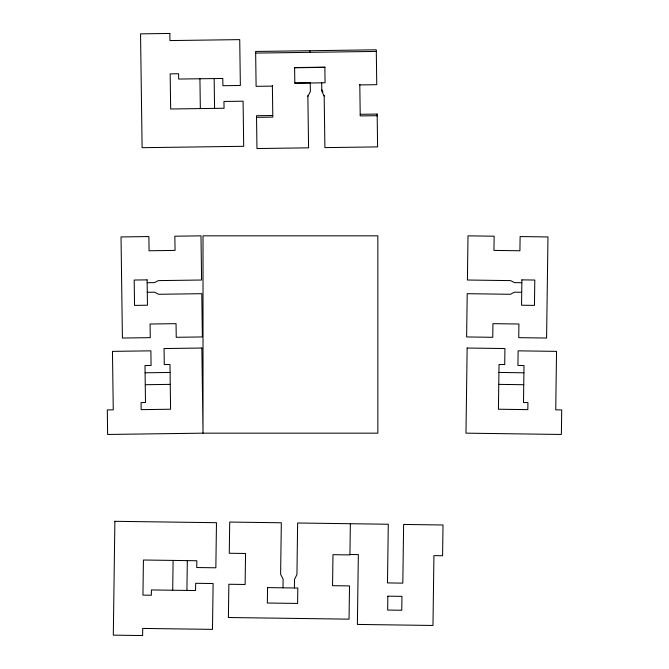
<?xml version="1.0" encoding="UTF-8"?>
<svg xmlns="http://www.w3.org/2000/svg" width="669" height="669" viewBox="0 0 669 669"><rect width="100%" height="100%" fill="white"/><g stroke="black" fill="none" stroke-linecap="round" stroke-linejoin="round"><path stroke-width="1" d="M172.694 590.234L173.104 560.421M186.919 590.434L187.328 560.614M282.995 587.817L283.112 579.103L280.62 574.345L281.323 522.773L229.71 522.071L229.275 553.263L245.556 553.489L245.13 584.48L228.857 584.254L228.397 617.504L349.051 619.159L349.502 585.91L332.552 585.676L332.978 554.685L349.929 554.919L350.355 523.718M294.419 587.976L294.536 579.262L296.936 574.571L297.638 522.999L388.288 524.237L387.485 582.925L402.822 583.134L403.624 524.446L443.012 524.989L442.585 555.747L433.93 555.621L432.977 625.465L357.388 624.428L358.341 554.593L349.929 554.476M307.874 96.252L310.374 91.494L310.249 82.772L294.82 82.981M255.658 53.077L376.304 51.421M294.611 67.778L324.866 67.368M272.383 86.109L256.11 86.334L255.633 51.463L376.279 49.807L376.756 84.687L359.805 84.913M272.785 115.503L256.511 115.72L256.963 148.543L308.576 147.841L307.865 95.659M360.206 114.307L377.165 114.073L377.609 146.896L324.9 147.615L324.181 95.408M256.536 117.334L272.81 117.117L272.375 85.532M147.155 282.719L154.455 282.619L158.386 280.612L201.595 280.018L200.993 235.848L174.852 236.207L175.052 250.407L149.078 250.766L148.886 236.558L121.03 236.943L122.41 338.037L150.266 337.653L150.082 324.013L176.056 323.662L176.24 337.301L202.381 336.942L201.787 293.691L158.578 294.285L154.589 292.186L147.289 292.286M145.098 372.792L170.077 372.449M145.257 384.708L170.244 384.374M521.845 282.719L514.545 282.619L510.614 280.612L467.405 280.018L468.007 235.848L494.148 236.207L493.948 250.407L519.922 250.766L520.114 236.558L547.97 236.943L546.59 338.037L518.734 337.653L518.918 324.013L492.944 323.662L492.76 337.301L466.619 336.942L467.213 293.691L510.422 294.285L514.411 292.186L521.711 292.286M498.923 372.449L523.902 372.792M498.756 384.374L523.743 384.708M321.772 89.721L322.968 92.071M324.189 96.027L321.797 91.335L321.672 82.613M359.797 84.302L360.231 115.921L377.182 115.687L377.191 116.13M309.889 50.719L309.906 52.333M214.155 78.566L214.565 108.386M199.931 78.766L200.34 108.579M377.165 114.073L377.165 114.516M114.876 521.31L113.312 635.149L142.614 635.55L142.714 628.425L212.491 629.378L213.118 583.527L195.666 583.293L195.565 590.551L151.42 589.949L151.345 595.234L142.949 595.117L143.425 560.012L196.82 560.747L196.728 567.529L215.853 567.797L216.472 522.698L114.876 521.31M267.558 587.608L267.349 603.02L297.605 603.438L297.814 588.018L267.558 587.608M387.853 596.179L387.66 610.061L401.751 610.253L401.944 596.372L387.853 596.179M467.146 348.031L465.984 433.161L561.375 434.465L561.709 409.921L555.738 409.838L556.541 351.367L518.124 350.84L517.923 365.466L524.003 365.55L523.501 402.537L527.925 402.604L527.833 409.637L498.413 409.236L499.032 364.496L504.719 364.572L504.936 348.549L467.146 348.031M521.887 279.868L521.536 305.223L534.456 305.399L534.799 280.043L521.887 279.868M169.851 33.45L140.549 33.851L142.104 147.69L243.7 146.302L243.09 101.203L223.964 101.471L224.056 108.253L170.662 108.988L170.177 73.883L178.581 73.766L178.656 79.051L222.802 78.449L222.902 85.707L240.355 85.473L239.728 39.622L169.951 40.575L169.851 33.45M324.858 67.151L294.611 67.561L294.82 83.207L325.075 82.789L324.858 67.151M147.113 279.868L134.201 280.043L134.544 305.399L147.464 305.223L147.113 279.868M201.854 348.031L164.064 348.549L164.281 364.572L169.968 364.496L170.587 409.236L141.167 409.637L141.075 402.604L145.499 402.537L144.997 365.55L151.077 365.466L150.876 350.84L112.459 351.367L113.262 409.838L107.291 409.921L107.625 434.465L203.016 433.161L377.834 433.161L377.834 235.839L203.016 235.839L203.016 433.161L201.854 348.031"/></g></svg>
